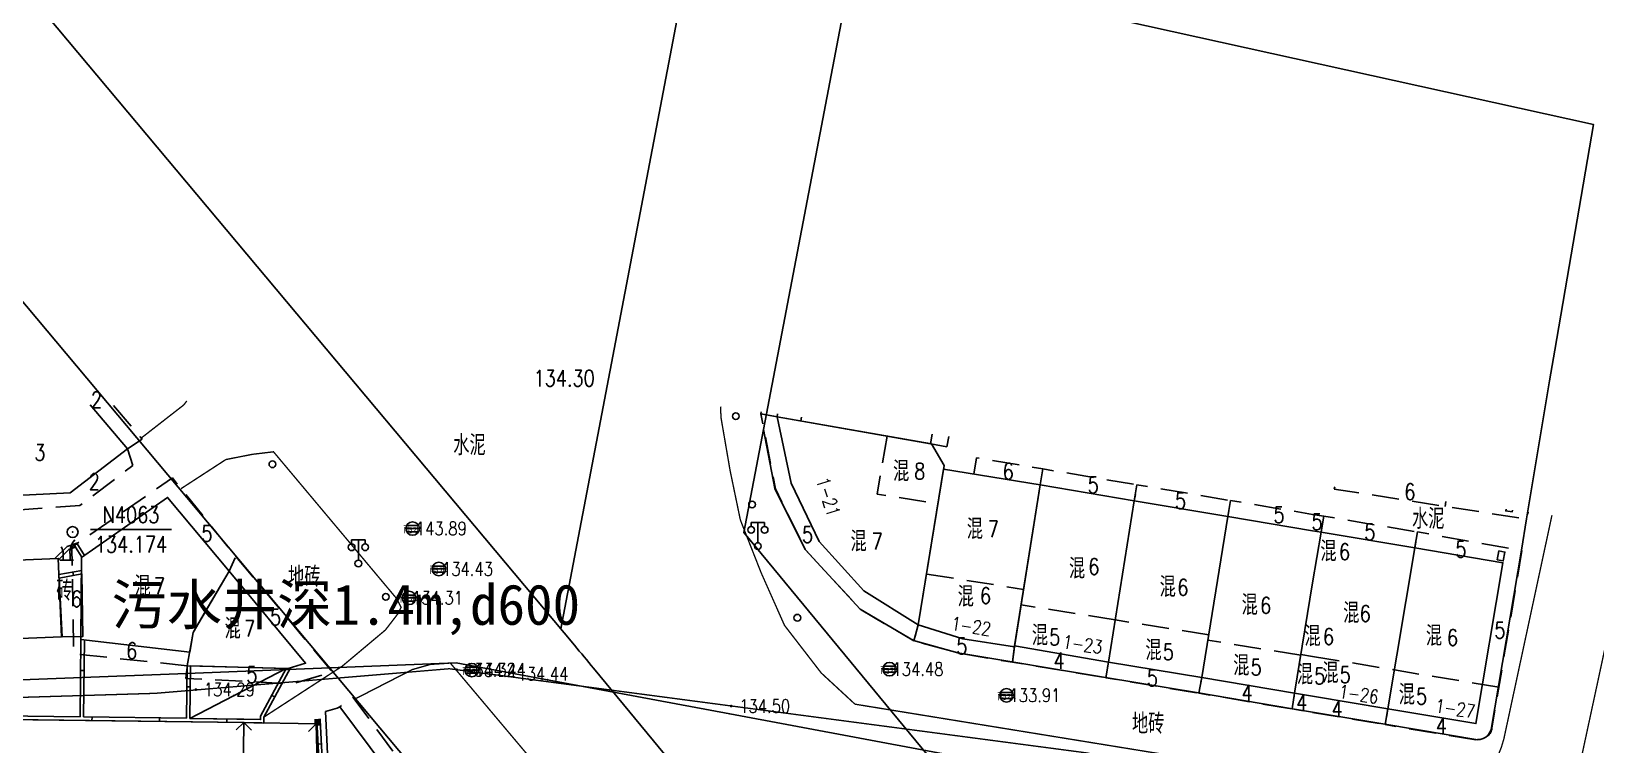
# Model space of a CAD drawing. Extents: x 529262 to 576451, y 2694391 to 2717535.
# Drawn here: x 566270 to 566386, y 2710206.1 to 2710259 of the extents above; entities that cross this region are included whole.
import ezdxf
from ezdxf.enums import TextEntityAlignment as Align
from ezdxf.xclip import XClip

# ---------------------------------------------------------------- set-up
doc = ezdxf.new("R2010")
doc.units = 0
doc.header["$XCLIPFRAME"] = 0
doc.linetypes.add('X5', pattern=[3, 2, -1])
for name, color, linetype in [('a红线图', 1, 'Continuous'), ('COMPONENT', 8, 'Continuous'), ('DLDW', 8, 'Continuous'), ('DLSS', 4, 'Continuous'), ('GCD', 8, 'Continuous'), ('GXYZ', 8, 'Continuous'), ('JMD', 8, 'Continuous'), ('KZD', 8, 'Continuous'), ('PP-COM', 7, 'Continuous'), ('RD-中线', 40, 'Continuous'), ('RD-红线', 7, 'Continuous'), ('RD-街巷路', 8, 'Continuous'), ('ZBTZ', 8, 'Continuous'), ('ZJ', 7, 'Continuous'), ('污水管径标注_W10-', 202, 'Continuous')]:
    doc.layers.add(name, color=color, linetype=linetype)
doc.layers.add('现状管道深度（物探资料）', color=2, linetype='Continuous', plot=False)
doc.styles.add('HZ', font='rs.shx', dxfattribs={"width": 0.8, "bigfont": 'hztxt.shx'})
doc.styles.add('romanc', font='romanc.shx', dxfattribs={"width": 0.8})
doc.styles.get("Standard").update_dxf_attribs({"font": '', "height": 2.5, "bigfont": 'smfs.shx'})
doc.styles.add('宋体', font='', dxfattribs={"width": 0.75})
doc.styles.get('Standard').set_extended_font_data('FangSong_GB2312')
doc.styles.get('宋体').set_extended_font_data('SimSun')

# ---------------------------------------------------------------- blocks, each defined once
blk = doc.blocks.new('A$C19FD0107')
at = {"layer": 'RD-中线', "color": 8, "linetype": 'Continuous', "flags": 128}
blk.add_lwpolyline([(-4650.96, 16022.08), (-4688.72, 15824.06)], dxfattribs=at)
at = {"layer": 'RD-中线', "color": 8}
blk.add_lwpolyline([(-4615.53, 15735.43), (-4686.29, 15821.14, 0.001837), (-4687.7, 15822.84), (-4840.2, 16004.84)], format="xyb", dxfattribs=at)
at = {"layer": 'RD-中线', "color": 8, "linetype": 'Continuous', "flags": 128}
for points in [[(-4490.73, 14139.44, 0), (-4490.29, 14139.42)], [(-3818.25, 14086.17, 0), (-3817.74, 14086.17)]]:
    blk.add_lwpolyline(points, format="xyb", dxfattribs=at)
at = {"layer": 'RD-红线', "color": 8}
blk.add_lwpolyline([(-4650.3, 15753.99), (-4675.61, 15784.64), (-4697.86, 15811.6, 0.001837), (-4699.2, 15813.21), (-4838.21, 15979.12)], format="xyb", dxfattribs=at)
at = {"layer": 'RD-红线', "color": 8, "linetype": 'Continuous', "flags": 128}
blk.add_lwpolyline([(-4662.41, 15897.98), (-4675.14, 15831.21)], dxfattribs=at)
at = {"layer": 'RD-红线', "color": 8}
blk.add_lwpolyline([(-4598.78, 15738.7), (-4675.14, 15831.21)], dxfattribs=at)
blk = doc.blocks.new('GC200')
at = {"linetype": 'Continuous', "const_width": 0.2, "flags": 128}
blk.add_lwpolyline([(-0.1, 0, 1), (0.1, 0, 1)], format="xyb", close=True, dxfattribs=at)
blk = doc.blocks.new('gc170')
at = {"color": 8, "linetype": 'Continuous'}
blk.add_circle((0, 0), 0.5, dxfattribs=at)
blk = doc.blocks.new('gc002')
at = {"color": 8, "const_width": 1}
blk.add_lwpolyline([(-0.5, 0), (0.5, 0)], dxfattribs=at)
blk = doc.blocks.new('gc210')
at = {"color": 8}
for p, q in [((-1, 0), (1, 0)), ((-0.5, 1), (-0.5, 0)), ((0.5, 1), (0.5, 0))]:
    blk.add_line(p, q, dxfattribs=at)
for centre, radius, start, end in [((3.4, 1.11), 2.91, 139.3312, 182.0887), ((-2.94, 0.81), 2.45, 4.3743, 29.0242)]:
    blk.add_arc(centre, radius, start, end, dxfattribs=at)
blk = doc.blocks.new('gc097')
at = {"color": 8}
for p, q in [((-1, 2.9), (-1, 3.5)), ((-1, 3.5), (1, 3.5)), ((0, 0.5), (0, 3.5)), ((1, 3.5), (1, 2.9))]:
    blk.add_line(p, q, dxfattribs=at)
for centre in [(-1, 2.4), (1, 2.4), (0, 0)]:
    blk.add_circle(centre, 0.5, dxfattribs=at)
blk = doc.blocks.new('gc117')
at = {"color": 8}
blk.add_circle((0, 0), 0.8, dxfattribs=at)
blk.add_point((0, 0), dxfattribs=at)
blk = doc.blocks.new('gcbj0103')
for p, q in [((-1, 0), (1, 0)), ((-0.9, 0.43), (0.9, 0.43)), ((-0.88, -0.47), (0.88, -0.47))]:
    blk.add_line(p, q)
blk.add_circle((0, 0), 1)

msp = doc.modelspace()

# ---------------------------------------------------------------- linework, layer by layer
at = {"layer": 'a红线图', "color": 8, "linetype": 'Continuous', "lineweight": 0, "const_width": 0.1, "elevation": 1, "flags": 128}
msp.add_lwpolyline([(566172.43, 2710207.167), (566212.383, 2710208.175), (566252.319, 2710209.071), (566279.215, 2710209.883), (566301.016, 2710211.706), (566331.862, 2710207.632), (566348.314, 2710205.46), (566371.373, 2710199.816), (566398.459, 2710193.891), (566418.491, 2710205.643), (566445.047, 2710194.234), (566481.463, 2710178.052), (566517.661, 2710160.821), (566553.685, 2710143.725), (566589.853, 2710126.301), (566661.288, 2710090.646), (566696.597, 2710071.626), (566725.76, 2710055.912)], dxfattribs=at)
msp.add_lwpolyline([(566172.43, 2710207.167), (566212.383, 2710208.175), (566252.319, 2710209.071), (566279.215, 2710209.883), (566301.016, 2710211.706), (566331.862, 2710207.632), (566348.314, 2710205.46), (566371.373, 2710199.816), (566398.459, 2710193.891), (566418.491, 2710205.643), (566445.047, 2710194.234), (566481.463, 2710178.052), (566517.661, 2710160.821), (566553.685, 2710143.725), (566589.853, 2710126.301), (566661.288, 2710090.646), (566696.597, 2710071.626), (566725.76, 2710055.912)], dxfattribs=at)
at = {"layer": 'DLSS', "linetype": 'Continuous', "const_width": 0.1, "flags": 128}
for points, elevation in [([(566281.559, 2710231.556), (566281.324, 2710231.253), (566278.176, 2710228.803)], 135.212), ([(566331.079, 2710209.079), (566328.581, 2710211.389), (566325.858, 2710214.917), (566324.126, 2710218.815), (566322.583, 2710222.737), (566321.821, 2710226.409), (566321.151, 2710230.309), (566321.113, 2710231.143)], 134.288), ([(566281.128, 2710225.052), (566284.452, 2710227.212), (566286.415, 2710227.599), (566287.984, 2710227.787), (566297.145, 2710216.863), (566297.439, 2710216.247), (566297.206, 2710215.786), (566296.277, 2710214.578), (566293.088, 2710211.904), (566287.272, 2710208.124)], 134.587), ([(566379.17, 2710206.507), (566382.735, 2710223.084)], 137.14), ([(566413.884, 2710218.946), (566407.646, 2710206.971), (566404.759, 2710202.048), (566402.506, 2710199.325), (566402.506, 2710199.325), (566401.417, 2710198.726), (566400.127, 2710198.326), (566398.676, 2710198.179), (566388.892, 2710199.765), (566386.342, 2710200.936), (566385.463, 2710201.936), (566385.14, 2710202.846), (566384.708, 2710204.157), (566388.623, 2710222.314)], 138.957), ([(566293.982, 2710209.442), (566298.282, 2710211.648), (566299.603, 2710212.025), (566301.089, 2710212.126), (566320.326, 2710189.276), (566322.557, 2710186.638), (566322.044, 2710184.215)], 134.186), ([(566293.982, 2710209.442), (566298.282, 2710211.648), (566299.603, 2710212.025), (566301.089, 2710212.126), (566320.326, 2710189.276), (566322.557, 2710186.638), (566322.044, 2710184.215)], 134.186), ([(566364.998, 2710203.567), (566331.079, 2710209.079)], 137.14)]:
    msp.add_lwpolyline(points, dxfattribs=dict(at, elevation=elevation))
at = {"layer": 'DLSS', "linetype": 'Continuous', "const_width": 0.1, "elevation": 137.14, "flags": 128}
msp.add_lwpolyline([(566379.17, 2710206.507, -0.217553), (566375.481, 2710201.863), (566364.998, 2710203.567)], format="xyb", dxfattribs=at)
at = {"layer": 'JMD', "linetype": 'Continuous'}
for p, q in [((566273.216, 2710220.956), (566273.301, 2710220.721)), ((566273.109, 2710218.867), (566273.153, 2710218.621)), ((566273.685, 2710211.581, 134.649), (566273.935, 2710211.578, 134.649)), ((566281.792, 2710208.03), (566288.925, 2710211.719)), ((566281.571, 2710210.368, 136.718), (566281.821, 2710210.365, 136.718)), ((566288.075, 2710209.615), (566287.855, 2710209.733)), ((566274.531, 2710207.872), (566274.535, 2710208.122)), ((566279.531, 2710207.809), (566279.534, 2710208.059)), ((566284.531, 2710207.746), (566284.534, 2710207.996)), ((566285.791, 2710207.73), (566285.218, 2710207.171)), ((566285.791, 2710207.73), (566286.347, 2710207.155)), ((566291.147, 2710207.615), (566290.582, 2710207.049)), ((566291.289, 2710206.126), (566291.539, 2710206.139))]:
    msp.add_line(p, q, dxfattribs=at)
at = {"layer": 'JMD', "linetype": 'Continuous', "flags": 128}
for points, elevation in [([(566274.385, 2710231.279), (566277.153, 2710228.007), (566272.901, 2710224.736), (566263.848, 2710224.301), (566263.486, 2710224.279), (566263.196, 2710227.174), (566268.11, 2710230.942), (566268.78, 2710231.461)], 134.702), ([(566273.714, 2710213.88), (566273.642, 2710208.133)], 134.649), ([(566273.964, 2710213.851), (566273.892, 2710208.13)], 134.649), ([(566281.591, 2710211.924), (566281.542, 2710208.034)], 136.718), ([(566281.841, 2710211.917), (566281.792, 2710208.03)], 136.718)]:
    msp.add_lwpolyline(points, dxfattribs=dict(at, elevation=elevation))
at = {"layer": 'JMD', "linetype": 'X5', "flags": 128}
for points, elevation in [([(566276.135, 2710231.222), (566276.135, 2710231.222)], 146.262), ([(566276.135, 2710231.222), (566278.245, 2710228.721), (566277.153, 2710228.007)], 146.262), ([(566325.335, 2710230.39), (566324.107, 2710230.599), (566325.178, 2710225.051), (566327.428, 2710220.507), (566331.496, 2710216.101), (566335.436, 2710213.779), (566335.758, 2710214.965)], 134.61), ([(566333.475, 2710228.948), (566332.722, 2710224.658), (566337.221, 2710223.923)], 162.608), ([(566277.153, 2710228.007), (566277.546, 2710226.775), (566273.635, 2710223.804), (566263.749, 2710223.104), (566263.848, 2710224.301)], 134.702), ([(566344.798, 2710225.334), (566345.01, 2710226.516), (566340.092, 2710227.337), (566339.895, 2710226.138)], 134.549), ([(566344.798, 2710225.334), (566345.01, 2710226.516), (566351.98, 2710225.342), (566351.781, 2710224.159)], 134.549), ([(566281.591, 2710211.924), (566273.175, 2710212.811), (566273.042, 2710220.721), (566280.486, 2710225.847), (566285.189, 2710220.022), (566284.689, 2710218.927)], 140.516), ([(566351.781, 2710224.159), (566351.98, 2710225.342), (566358.915, 2710224.175), (566358.714, 2710222.98)], 134.549), ([(566358.714, 2710222.98), (566358.915, 2710224.175), (566364.998, 2710223.151)], 134.549), ([(566364.998, 2710223.151), (566365.817, 2710223.013), (566365.619, 2710221.833)], 134.549), ([(566365.619, 2710221.833), (566365.817, 2710223.013), (566372.764, 2710221.844), (566372.565, 2710220.662)], 134.462), ([(566285.189, 2710220.022), (566292.359, 2710211.449), (566289.385, 2710210.584), (566281.497, 2710210.988), (566281.591, 2710211.924)], 140.516), ([(566336.398, 2710218.728), (566343.567, 2710217.589)], 160.29), ([(566350.361, 2710215.332), (566343.386, 2710216.44)], 153.222), ([(566342.891, 2710213.331), (566342.751, 2710212.186), (566338.742, 2710212.863), (566335.436, 2710213.779), (566335.758, 2710214.965)], 134.521), ([(566357.295, 2710214.217), (566350.361, 2710215.332)], 153.222), ([(566364.115, 2710212.708), (566357.231, 2710213.822)], 153.222), ([(566342.901, 2710213.396), (566342.751, 2710212.186), (566349.668, 2710211.04), (566349.858, 2710212.201)], 134.549), ([(566364.123, 2710212.77), (566364.998, 2710212.625)], 152.851), ([(566364.998, 2710212.625), (566371.061, 2710211.617)], 152.851), ([(566349.858, 2710212.201), (566349.668, 2710211.04), (566356.563, 2710209.892), (566356.783, 2710211.053)], 134.548), ([(566378.797, 2710210.33), (566371.061, 2710211.617)], 152.851), ([(566356.783, 2710211.053), (566356.563, 2710209.892), (566363.485, 2710208.725), (566363.653, 2710209.902)], 134.548), ([(566300.663, 2710198.475), (566301.492, 2710199.336), (566293.881, 2710209.579), (566292.9, 2710208.887)], 134.96), ([(566363.653, 2710209.902), (566363.485, 2710208.725), (566364.998, 2710208.47)], 134.548), ([(566364.998, 2710208.47), (566370.379, 2710207.564), (566370.583, 2710208.741)], 134.548)]:
    msp.add_lwpolyline(points, dxfattribs=dict(at, elevation=elevation))
for points in [[(566324.114, 2710230.751), (566324.107, 2710230.599), (566325.316, 2710230.381)], [(566327.119, 2710230.358), (566327.069, 2710230.073)], [(566338.03, 2710228.931), (566337.883, 2710228.157), (566336.668, 2710228.387)], [(566366.632, 2710225.19), (566366.605, 2710225.022), (566380.881, 2710222.79), (566380.968, 2710223.315)], [(566374.876, 2710224.112), (566374.818, 2710223.738)]]:
    msp.add_lwpolyline(points, dxfattribs=at)
at = {"layer": 'JMD', "linetype": 'Continuous', "flags": 128}
for points in [[(566325.333, 2710230.592), (566325.316, 2710230.381), (566336.668, 2710228.387), (566336.802, 2710229.092)], [(566364.998, 2710218.064), (566363.653, 2710209.902), (566356.783, 2710211.053), (566358.714, 2710222.98), (566364.998, 2710221.936)], [(566379.332, 2710223.529), (566379.31, 2710223.405), (566379.778, 2710223.327), (566379.803, 2710223.468)], [(566364.998, 2710221.936), (566365.619, 2710221.833), (566364.998, 2710218.064)], [(566364.998, 2710218.064), (566365.619, 2710221.833), (566372.565, 2710220.662), (566370.583, 2710208.741), (566364.998, 2710209.677)], [(566273.974, 2710220.11), (566273.407, 2710221.025), (566272.684, 2710220.764), (566271.786, 2710219.878)], [(566273.769, 2710219.967), (566273.301, 2710220.721), (566272.82, 2710220.548), (566272.04, 2710219.778)], [(566273.772, 2710218.986), (566272.085, 2710218.683)], [(566273.776, 2710218.733), (566272.095, 2710218.431)], [(566364.998, 2710209.677), (566363.653, 2710209.902), (566364.998, 2710218.064)], [(566285.791, 2710207.73), (566287.273, 2710207.675), (566287.272, 2710208.124), (566289.233, 2710211.764)], [(566285.794, 2710207.98), (566287.022, 2710207.935), (566287.022, 2710208.187), (566288.925, 2710211.719)], [(566248.345, 2710208.452), (566273.642, 2710208.133)], [(566248.592, 2710208.199), (566285.791, 2710207.73)], [(566273.892, 2710208.13), (566281.542, 2710208.034)], [(566281.792, 2710208.03), (566285.794, 2710207.98)], [(566291.198, 2710207.883), (566292.068, 2710191.146)], [(566291.447, 2710207.896), (566292.309, 2710191.323)]]:
    msp.add_lwpolyline(points, dxfattribs=at)
for points, elevation in [([(566336.762, 2710228.37), (566325.316, 2710230.381), (566326.361, 2710225.456), (566328.428, 2710221.15), (566331.727, 2710217.483), (566335.758, 2710214.965), (566337.686, 2710226.765)], 134.521), ([(566337.644, 2710226.508), (566344.798, 2710225.334), (566342.891, 2710213.331), (566339.067, 2710213.932), (566335.758, 2710214.965)], 134.549), ([(566344.798, 2710225.334), (566351.781, 2710224.159), (566349.858, 2710212.201), (566342.901, 2710213.396)], 134.549), ([(566273.756, 2710219.958), (566280.128, 2710224.403), (566284.689, 2710218.927), (566282.036, 2710214.396), (566281.772, 2710212.934), (566273.714, 2710213.88)], 134.649), ([(566356.783, 2710211.053), (566349.858, 2710212.201), (566351.781, 2710224.159), (566358.714, 2710222.98)], 134.525), ([(566263.493, 2710219.54), (566263.729, 2710213.726), (566272.272, 2710214.074), (566272.036, 2710219.888)], 134.223), ([(566272.322, 2710214.074), (566273.854, 2710214.1), (566273.776, 2710218.733), (566272.095, 2710218.431)], 134.223), ([(566281.591, 2710211.924), (566282.036, 2710214.396), (566282.838, 2710215.803), (566284.689, 2710218.927), (566290.358, 2710212.111), (566289.076, 2710211.715)], 136.718), ([(566291.825, 2710208.529), (566292.702, 2710208.789), (566292.9, 2710208.887), (566300.663, 2710198.475), (566299.26, 2710197.269), (566297.791, 2710199.109), (566292.298, 2710198.621)], 134.571), ([(566285.662, 2710197.358), (566285.791, 2710207.73), (566249.533, 2710208.187), (566249.403, 2710197.815)], 133.819), ([(566291.434, 2710195.757), (566291.147, 2710207.615), (566285.791, 2710207.73), (566285.662, 2710197.358)], 136.798)]:
    msp.add_lwpolyline(points, close=True, dxfattribs=dict(at, elevation=elevation))
at = {"layer": 'JMD', "linetype": 'X5', "elevation": 134.548, "flags": 128}
msp.add_lwpolyline([(566370.583, 2710208.741), (566370.379, 2710207.564), (566377.081, 2710206.432, 0.418971), (566378.288, 2710207.305), (566380.504, 2710220.463), (566372.764, 2710221.844), (566372.565, 2710220.662)], format="xyb", dxfattribs=at)
at = {"layer": 'JMD', "linetype": 'Continuous', "flags": 128}
for points in [[(566370.583, 2710208.741), (566377.105, 2710207.637), (566379.099, 2710219.56), (566372.565, 2710220.662)], [(566378.796, 2710220.437), (566379.243, 2710220.352), (566379.127, 2710219.699), (566378.68, 2710219.784)], [(566287.022, 2710207.935), (566281.792, 2710208.03), (566281.841, 2710211.917), (566288.925, 2710211.719), (566287.022, 2710208.187)]]:
    msp.add_lwpolyline(points, close=True, dxfattribs=at)
at = {"layer": 'KZD', "linetype": 'Continuous'}
msp.add_line((566280.424, 2710222.023, 134.174), (566274.424, 2710222.023, 134.174), dxfattribs=at)
at = {"layer": 'RD-街巷路', "color": 8, "linetype": 'Continuous', "elevation": 134.548}
msp.add_lwpolyline([(566347.21, 2710260.575), (566385.817, 2710252.039), (566382.948, 2710235.328), (566382.557, 2710233.04), (566380.849, 2710222.817), (566380.472, 2710220.49), (566378.229, 2710207.196), (566378.118, 2710206.944), (566377.981, 2710206.758), (566377.836, 2710206.643), (566377.637, 2710206.527), (566377.417, 2710206.454), (566377.215, 2710206.452), (566377.233, 2710206.445), (566370.347, 2710207.591), (566363.345, 2710208.752), (566356.531, 2710209.919), (566349.636, 2710211.067), (566338.71, 2710212.89), (566335.404, 2710213.806), (566331.464, 2710216.128), (566327.396, 2710220.534), (566325.146, 2710225.078), (566324.305, 2710229.437)], dxfattribs=at)
at = {"layer": '污水管径标注_W10-'}
msp.add_lwpolyline([(566182.238, 2710207.592), (566202.225, 2710208.311), (566212.586, 2710208.683), (566222.211, 2710209.058), (566242.196, 2710209.835), (566262.181, 2710210.613), (566282.166, 2710211.39), (566301.519, 2710212.143), (566321.8, 2710208.354), (566341.46, 2710204.682), (566361.12, 2710201.009), (566380.78, 2710197.337), (566397.853, 2710194.147)], dxfattribs=at)

# ---------------------------------------------------------------- block references
at = {"layer": 'COMPONENT', "linetype": 'Continuous', "xscale": 0.5, "yscale": 0.5}
for p in [(566298.292, 2710222.097), (566300.239, 2710219.1), (566298.031, 2710216.957), (566302.674, 2710211.605), (566333.641, 2710211.675), (566342.312, 2710209.735)]:
    msp.add_blockref('gcbj0103', p, dxfattribs=at)
at = {"layer": 'DLDW', "color": 252, "linetype": 'Continuous', "xscale": 0.5, "yscale": 0.5, "zscale": 0.5}
for p in [(566323.882, 2710220.799, 134.398), (566294.273, 2710219.511, 134.477)]:
    msp.add_blockref('gc097', p, dxfattribs=at)
at = {"layer": 'GCD', "linetype": 'Continuous'}
ref = msp.add_blockref('GC200', (566298.296, 2710222.102, 143.887), dxfattribs=dict(at, xscale=0.1999999999534339, yscale=0.1999999999534339, zscale=0.1999999999534339))
ref.add_attrib('height', '143.89', dxfattribs={"linetype": 'Continuous', "height": 1, "style": 'HZ', "width": 0.8}).set_placement((566298.536, 2710222.102, 143.887), align=Align.MIDDLE_LEFT)
ref = msp.add_blockref('GC200', (566300.235, 2710219.102, 134.429), dxfattribs=dict(at, xscale=0.1999999999534339, yscale=0.1999999999534339, zscale=0.1999999999534339))
ref.add_attrib('height', '134.43', dxfattribs={"linetype": 'Continuous', "height": 1, "style": 'HZ', "width": 0.8}).set_placement((566300.475, 2710219.102, 134.429), align=Align.MIDDLE_LEFT)
ref = msp.add_blockref('GC200', (566298.016, 2710216.96, 134.314), dxfattribs=dict(at, xscale=0.1999999999534339, yscale=0.1999999999534339, zscale=0.1999999999534339))
ref.add_attrib('height', '134.31', dxfattribs={"linetype": 'Continuous', "height": 1, "style": 'HZ', "width": 0.8}).set_placement((566298.256, 2710216.96, 134.314), align=Align.MIDDLE_LEFT)
ref = msp.add_blockref('GC200', (566301.569, 2710211.628, 134.323), dxfattribs=dict(at, xscale=0.5, yscale=0.5, zscale=0.5))
ref.add_attrib('height', '134.32', dxfattribs={"linetype": 'Continuous', "height": 1, "style": 'HZ', "width": 0.8}).set_placement((566302.169, 2710211.628, 134.323), align=Align.MIDDLE_LEFT)
ref = msp.add_blockref('GC200', (566302.667, 2710211.608, 134.435), dxfattribs=dict(at, xscale=0.1999999999534339, yscale=0.1999999999534339, zscale=0.1999999999534339))
ref.add_attrib('height', '134.44', dxfattribs={"linetype": 'Continuous', "height": 1, "style": 'HZ', "width": 0.8}).set_placement((566302.907, 2710211.608, 134.435), align=Align.MIDDLE_LEFT)
ref = msp.add_blockref('GC200', (566305.464, 2710211.334, 134.443), dxfattribs=dict(at, xscale=0.5, yscale=0.5, zscale=0.5))
ref.add_attrib('height', '134.44', dxfattribs={"linetype": 'Continuous', "height": 1, "style": 'HZ', "width": 0.8}).set_placement((566306.064, 2710211.334, 134.443), align=Align.MIDDLE_LEFT)
ref = msp.add_blockref('GC200', (566333.622, 2710211.68, 134.477), dxfattribs=dict(at, xscale=0.1999999999534339, yscale=0.1999999999534339, zscale=0.1999999999534339))
ref.add_attrib('height', '134.48', dxfattribs={"linetype": 'Continuous', "height": 1, "style": 'HZ', "width": 0.8}).set_placement((566333.862, 2710211.68, 134.477), align=Align.MIDDLE_LEFT)
ref = msp.add_blockref('GC200', (566282.224, 2710210.164, 134.289), dxfattribs=dict(at, xscale=0.5, yscale=0.5, zscale=0.5))
ref.add_attrib('height', '134.29', dxfattribs={"linetype": 'Continuous', "height": 1, "style": 'HZ', "width": 0.8}).set_placement((566282.824, 2710210.164, 134.289), align=Align.MIDDLE_LEFT)
ref = msp.add_blockref('GC200', (566342.293, 2710209.741, 133.913), dxfattribs=dict(at, xscale=0.1999999999534339, yscale=0.1999999999534339, zscale=0.1999999999534339))
ref.add_attrib('height', '133.91', dxfattribs={"linetype": 'Continuous', "height": 1, "style": 'HZ', "width": 0.8}).set_placement((566342.533, 2710209.741, 133.913), align=Align.MIDDLE_LEFT)
ref = msp.add_blockref('GC200', (566321.902, 2710208.935, 134.495), dxfattribs=dict(at, xscale=0.5, yscale=0.5, zscale=0.5))
ref.add_attrib('height', '134.50', dxfattribs={"linetype": 'Continuous', "height": 1, "style": 'HZ', "width": 0.8}).set_placement((566322.502, 2710208.935, 134.495), align=Align.MIDDLE_LEFT)
at = {"layer": 'JMD', "linetype": 'Continuous', "xscale": 0.4999999999718976, "yscale": 0.4999999999718976, "zscale": 0.4999999999718976, "rotation": 2.63108692882897}
msp.add_blockref('gc002', (566291.258, 2710207.741), dxfattribs=at)
at = {"layer": 'KZD', "linetype": 'Continuous', "xscale": 0.5, "yscale": 0.5, "zscale": 0.5}
msp.add_blockref('gc117', (566273.096, 2710221.839, 134.174), dxfattribs=at)
at = {"layer": 'PP-COM'}
ref = msp.add_blockref('A$C19FD0107', (570997.993, 2694390.603), dxfattribs=at)
XClip(ref).set_block_clipping_path([(-9366.4383134884, 14428.6043910822), (-3328.4480743363, 17452.7484863754)])
at = {"layer": 'ZBTZ', "linetype": 'Continuous'}
for p, xscale, yscale, zscale, rotation in [((566322.246, 2710230.427), 0.5000000000339411, 0.5000000000339411, 0.5000000000339411, 92.56008255004527), ((566287.902, 2710226.865), 0.5000000001632567, 0.5000000001632567, 0.5000000001632567, 310.0646230705864), ((566323.45, 2710223.878), 0.5000000000249213, 0.5000000000249213, 0.5000000000249213, 79.24416464127677), ((566296.308, 2710217.039), 0.5000000001632567, 0.5000000001632567, 0.5000000001632567, 310.0646230705864), ((566326.809, 2710215.484, 134.288), 0.5000000000249213, 0.5000000000249213, 0.5000000000249213, 79.24416464127677)]:
    msp.add_blockref('gc170', p, dxfattribs=dict(at, xscale=xscale, yscale=yscale, zscale=zscale, rotation=rotation))
at = {"layer": 'ZBTZ', "linetype": 'Continuous', "xscale": 0.5, "yscale": 0.5, "zscale": 0.5}
msp.add_blockref('gc210', (566272.652, 2710219.746), dxfattribs=at)

# ---------------------------------------------------------------- texts
at = {"layer": 'GXYZ', "linetype": 'Continuous', "style": '宋体'}
for p in [(566298.294, 2710222.056), (566300.241, 2710219.06), (566298.033, 2710216.917), (566302.676, 2710211.564), (566333.643, 2710211.634), (566342.314, 2710209.695)]:
    msp.add_text('雨水', height=0.5, dxfattribs=at).set_placement(p, align=Align.MIDDLE)
at = {"layer": 'JMD', "linetype": 'Continuous', "style": 'HZ', "width": 0.8}
for s, p in [('2', (566274.454, 2710231.64)), ('3', (566270.26, 2710227.733)), ('8', (566335.463, 2710226.355)), ('6', (566342.028, 2710226.342)), ('2', (566274.292, 2710225.568)), ('5', (566348.33, 2710225.328)), ('6', (566371.79, 2710224.829)), ('5', (566354.794, 2710224.156)), ('5', (566362.095, 2710223.118)), ('5', (566364.911, 2710222.593)), ('5', (566282.637, 2710221.726)), ('5', (566327.152, 2710221.648)), ('7', (566332.315, 2710221.151)), ('7', (566340.929, 2710222.068)), ('5', (566368.827, 2710221.846)), ('6', (566366.947, 2710220.381)), ('5', (566375.569, 2710220.563)), ('6', (566348.366, 2710219.279)), ('7', (566279.126, 2710217.842)), ('6', (566354.971, 2710217.735)), ('6', (566272.959, 2710216.882)), ('6', (566340.341, 2710217.122)), ('6', (566361.111, 2710216.4)), ('5', (566287.719, 2710215.525)), ('6', (566368.491, 2710215.795)), ('7', (566285.807, 2710214.686)), ('5', (566345.473, 2710214.056)), ('6', (566365.767, 2710214.085)), ('5', (566378.469, 2710214.559)), ('6', (566277.062, 2710213.04)), ('5', (566338.585, 2710213.386)), ('5', (566353.892, 2710212.956)), ('6', (566374.949, 2710214.014)), ('4', (566345.789, 2710212.303)), ('5', (566360.4, 2710211.819)), ('5', (566285.964, 2710211.266)), ('5', (566352.711, 2710211.022)), ('5', (566365.113, 2710211.163)), ('5', (566367.005, 2710211.261)), ('4', (566359.728, 2710209.915)), ('5', (566372.666, 2710209.665)), ('4', (566363.786, 2710209.195)), ('4', (566366.408, 2710208.723)), ('4', (566374.134, 2710207.476))]:
    msp.add_text(s, height=1.2, dxfattribs=at).set_placement(p, align=Align.MIDDLE_LEFT)
for s, p in [('混', (566335.097, 2710226.353)), ('混', (566340.562, 2710222.066)), ('混', (566331.948, 2710221.149)), ('混', (566366.77, 2710220.422)), ('混', (566348.136, 2710219.138)), ('砖', (566273.082, 2710217.492)), ('混', (566278.875, 2710217.836)), ('混', (566354.858, 2710217.779)), ('混', (566339.889, 2710217.059)), ('混', (566360.933, 2710216.441)), ('混', (566368.46, 2710215.844)), ('混', (566285.557, 2710214.681)), ('混', (566345.385, 2710214.184)), ('混', (566365.589, 2710214.126)), ('混', (566374.591, 2710214.151)), ('混', (566353.803, 2710213.084)), ('混', (566360.312, 2710211.947)), ('混', (566365.025, 2710211.291)), ('混', (566366.917, 2710211.389)), ('混', (566372.578, 2710209.793))]:
    msp.add_text(s, height=1.5, dxfattribs=at).set_placement(p, align=Align.MIDDLE_RIGHT)
at = {"layer": 'KZD', "linetype": 'Continuous', "style": 'romanc', "width": 0.8}
for s, p in [('134.30', (566309.528, 2710233.237)), ('N4063', (566277.424, 2710223.123)), ('134.174', (566277.424, 2710220.923))]:
    msp.add_text(s, height=1.2, dxfattribs=at).set_placement(p, align=Align.MIDDLE)
at = {"layer": 'ZJ', "color": 8, "linetype": 'Continuous', "style": 'HZ', "width": 0.8}
for s, p in [('水泥', (566302.507, 2710228.359)), ('水泥', (566373.564, 2710222.898)), ('地砖', (566290.267, 2710218.596)), ('地砖', (566352.809, 2710207.71))]:
    msp.add_text(s, height=1.5, dxfattribs=at).set_placement(p, align=Align.MIDDLE)
for s, rotation, p in [('1-21', 287.74136, (566329.095, 2710224.444, 162.608)), ('1-22', 351.16968, (566339.687, 2710214.858)), ('1-23', 351.16968, (566347.95, 2710213.519)), ('1-26', 351.16968, (566368.414, 2710209.826)), ('1-27', 351.16968, (566375.56, 2710208.753))]:
    msp.add_text(s, height=1, rotation=rotation, dxfattribs=at).set_placement(p, align=Align.MIDDLE)
at = {"layer": '现状管道深度（物探资料）'}
msp.add_text('污水井深1.4m,d600', height=3, dxfattribs=at).set_placement((566293.34, 2710216.465), align=Align.MIDDLE_CENTER)

doc.saveas('drawing.dxf')
